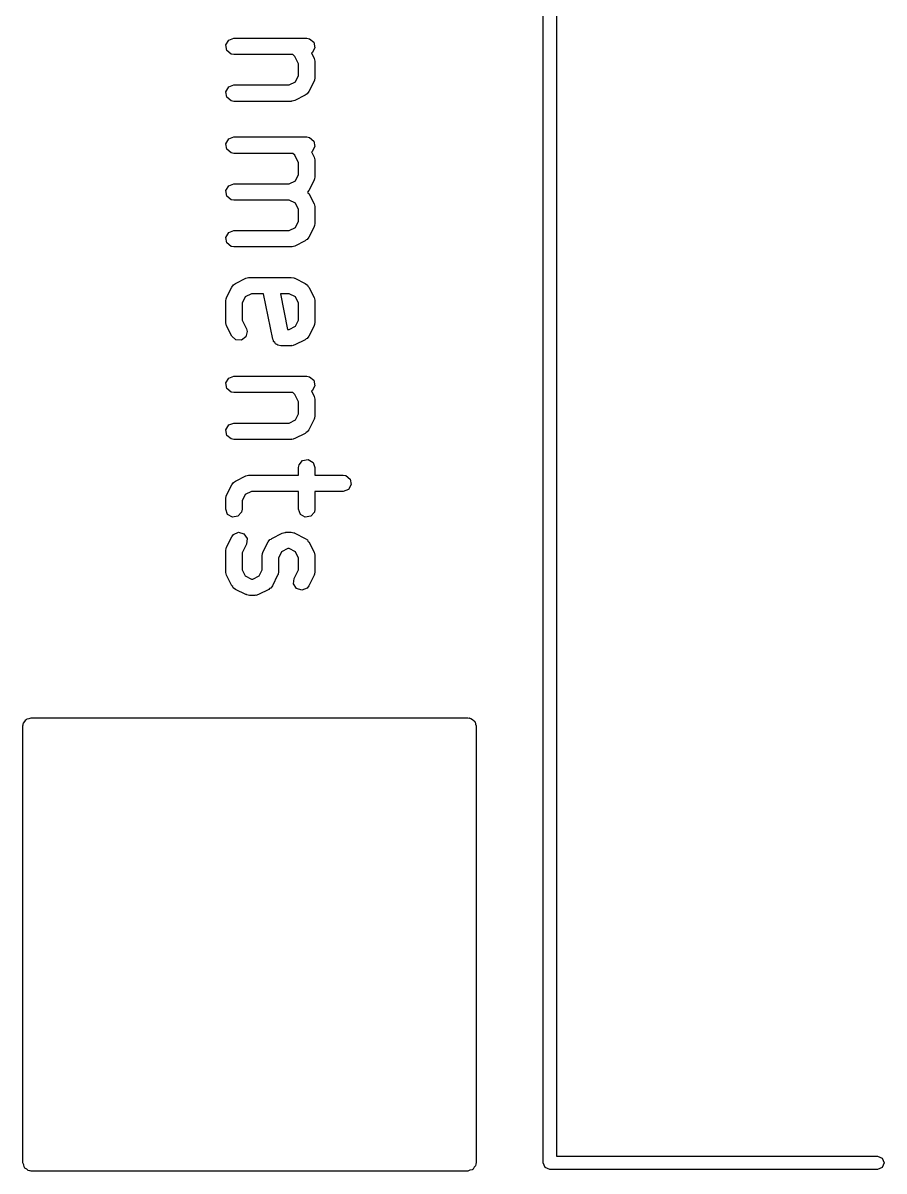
# Model space of a CAD drawing. Extents: x 137.9 to 165.8, y -143 to -48.4.
# Drawn here: x 137.9 to 145.78, y -143.04 to -132.53 of the extents above; entities that cross this region are included whole.
import ezdxf

# ---------------------------------------------------------------- set-up
doc = ezdxf.new("R2010")
doc.units = 0
doc.layers.add('BLACK', color=7, linetype='CONTINUOUS')

msp = doc.modelspace()

# ---------------------------------------------------------------- linework, layer by layer
at = {"layer": 'BLACK', "linetype": 'CONTINUOUS'}
for p, q in [((142.66, -142.968), (142.66, -100.968)), ((142.78, -101.028), (142.78, -142.908)), ((139.753, -132.732), (139.779, -132.688)), ((139.762, -132.783), (139.753, -132.732)), ((139.779, -132.688), (139.827, -132.67)), ((139.827, -132.67), (140.494, -132.67)), ((140.494, -132.67), (140.519, -132.675)), ((140.519, -132.675), (140.558, -132.708)), ((140.567, -132.758), (140.542, -132.803)), ((140.558, -132.708), (140.567, -132.758)), ((139.801, -132.816), (139.762, -132.783)), ((139.827, -132.82), (139.801, -132.816)), ((140.367, -132.82), (139.827, -132.82)), ((140.384, -132.837), (140.367, -132.82)), ((140.419, -132.906), (140.384, -132.837)), ((140.542, -132.803), (140.536, -132.805)), ((140.536, -132.805), (140.561, -132.855)), ((140.561, -132.855), (140.568, -132.88)), ((140.419, -133.013), (140.419, -132.906)), ((140.568, -132.88), (140.567, -132.884)), ((140.567, -132.884), (140.569, -132.888)), ((140.569, -132.888), (140.569, -133.031)), ((140.333, -133.099), (140.39, -133.07)), ((140.39, -133.07), (140.419, -133.013)), ((140.561, -133.065), (140.513, -133.16)), ((140.564, -133.057), (140.561, -133.06)), ((140.561, -133.06), (140.561, -133.065)), ((140.569, -133.031), (140.564, -133.057)), ((139.753, -133.161), (139.779, -133.116)), ((139.762, -133.211), (139.753, -133.161)), ((139.779, -133.116), (139.827, -133.099)), ((139.827, -133.099), (140.333, -133.099)), ((140.487, -133.185), (140.479, -133.193)), ((140.497, -133.181), (140.487, -133.185)), ((140.513, -133.16), (140.497, -133.181)), ((139.801, -133.244), (139.762, -133.211)), ((139.827, -133.249), (139.801, -133.244)), ((140.351, -133.249), (139.827, -133.249)), ((140.355, -133.247), (140.351, -133.249)), ((140.359, -133.248), (140.355, -133.247)), ((140.384, -133.241), (140.359, -133.248)), ((140.479, -133.193), (140.384, -133.241)), ((139.753, -133.637), (139.779, -133.593)), ((139.779, -133.593), (139.827, -133.575)), ((139.827, -133.575), (140.494, -133.575)), ((140.494, -133.575), (140.519, -133.58)), ((140.519, -133.58), (140.558, -133.613)), ((139.762, -133.688), (139.753, -133.637)), ((139.801, -133.721), (139.762, -133.688)), ((140.542, -133.707), (140.536, -133.71)), ((140.536, -133.71), (140.561, -133.759)), ((140.567, -133.663), (140.542, -133.707)), ((140.558, -133.613), (140.567, -133.663)), ((139.827, -133.725), (139.801, -133.721)), ((140.367, -133.725), (139.827, -133.725)), ((140.384, -133.742), (140.367, -133.725)), ((140.419, -133.811), (140.384, -133.742)), ((140.419, -133.918), (140.419, -133.811)), ((140.561, -133.759), (140.568, -133.784)), ((140.568, -133.784), (140.567, -133.789)), ((140.567, -133.789), (140.569, -133.793)), ((140.569, -133.793), (140.569, -133.936)), ((140.39, -133.975), (140.419, -133.918)), ((139.753, -134.066), (139.779, -134.021)), ((139.779, -134.021), (139.827, -134.004)), ((139.827, -134.004), (140.333, -134.004)), ((140.333, -134.004), (140.39, -133.975)), ((140.561, -133.969), (140.513, -134.065)), ((140.564, -133.961), (140.561, -133.965)), ((140.561, -133.965), (140.561, -133.969)), ((140.569, -133.936), (140.564, -133.961)), ((139.762, -134.116), (139.753, -134.066)), ((139.801, -134.149), (139.762, -134.116)), ((140.513, -134.065), (140.502, -134.079)), ((140.502, -134.079), (140.505, -134.085)), ((140.505, -134.085), (140.513, -134.093)), ((140.513, -134.093), (140.561, -134.188)), ((139.827, -134.154), (139.801, -134.149)), ((140.333, -134.154), (139.827, -134.154)), ((140.39, -134.182), (140.333, -134.154)), ((140.419, -134.239), (140.39, -134.182)), ((140.561, -134.188), (140.568, -134.213)), ((140.568, -134.213), (140.567, -134.217)), ((140.567, -134.217), (140.569, -134.221)), ((140.569, -134.221), (140.569, -134.364)), ((140.419, -134.347), (140.419, -134.239)), ((139.779, -134.45), (139.827, -134.432)), ((139.827, -134.432), (140.333, -134.432)), ((140.333, -134.432), (140.39, -134.404)), ((140.39, -134.404), (140.419, -134.347)), ((140.561, -134.398), (140.513, -134.493)), ((140.564, -134.39), (140.561, -134.393)), ((140.561, -134.393), (140.561, -134.398)), ((140.569, -134.364), (140.564, -134.39)), ((139.753, -134.494), (139.779, -134.45)), ((139.762, -134.545), (139.753, -134.494)), ((139.801, -134.578), (139.762, -134.545)), ((140.479, -134.527), (140.384, -134.574)), ((140.487, -134.518), (140.479, -134.527)), ((140.497, -134.514), (140.487, -134.518)), ((140.513, -134.493), (140.497, -134.514)), ((139.827, -134.582), (139.801, -134.578)), ((140.351, -134.582), (139.827, -134.582)), ((140.355, -134.581), (140.351, -134.582)), ((140.359, -134.582), (140.355, -134.581)), ((140.384, -134.574), (140.359, -134.582)), ((139.936, -134.869), (139.961, -134.861)), ((139.961, -134.861), (139.965, -134.862)), ((139.965, -134.862), (139.97, -134.861)), ((139.97, -134.861), (140.351, -134.861)), ((140.351, -134.861), (140.376, -134.865)), ((140.376, -134.865), (140.38, -134.868)), ((140.38, -134.868), (140.384, -134.869)), ((139.76, -135.045), (139.807, -134.95)), ((139.807, -134.95), (139.823, -134.929)), ((139.823, -134.929), (139.833, -134.924)), ((139.833, -134.924), (139.841, -134.916)), ((139.841, -134.916), (139.936, -134.869)), ((140.384, -134.869), (140.479, -134.916)), ((140.479, -134.916), (140.5, -134.932)), ((140.5, -134.932), (140.505, -134.942)), ((140.505, -134.942), (140.513, -134.95)), ((140.513, -134.95), (140.561, -135.045)), ((139.752, -135.079), (139.756, -135.053)), ((139.752, -135.269), (139.752, -135.079)), ((139.756, -135.053), (139.759, -135.05)), ((139.759, -135.05), (139.76, -135.045)), ((139.93, -135.039), (139.902, -135.096)), ((139.987, -135.011), (139.93, -135.039)), ((140.099, -135.011), (139.987, -135.011)), ((140.182, -135.427), (140.099, -135.011)), ((140.333, -135.011), (140.252, -135.011)), ((140.252, -135.011), (140.317, -135.337)), ((140.39, -135.039), (140.333, -135.011)), ((140.419, -135.096), (140.39, -135.039)), ((140.561, -135.045), (140.568, -135.07)), ((140.568, -135.07), (140.567, -135.074)), ((140.567, -135.074), (140.569, -135.079)), ((140.569, -135.079), (140.569, -135.269)), ((139.902, -135.096), (139.902, -135.251)), ((140.419, -135.251), (140.419, -135.096)), ((139.753, -135.273), (139.752, -135.269)), ((139.752, -135.278), (139.753, -135.273)), ((139.76, -135.303), (139.752, -135.278)), ((139.902, -135.251), (139.942, -135.331)), ((140.39, -135.308), (140.419, -135.251)), ((140.569, -135.269), (140.564, -135.295)), ((139.807, -135.398), (139.76, -135.303)), ((139.949, -135.356), (139.937, -135.406)), ((139.942, -135.331), (139.949, -135.356)), ((140.317, -135.337), (140.333, -135.337)), ((140.333, -135.337), (140.39, -135.308)), ((140.561, -135.303), (140.513, -135.398)), ((140.564, -135.295), (140.561, -135.298)), ((140.561, -135.298), (140.561, -135.303)), ((139.845, -135.433), (139.807, -135.398)), ((139.896, -135.436), (139.845, -135.433)), ((139.937, -135.406), (139.896, -135.436)), ((140.188, -135.437), (140.182, -135.427)), ((140.19, -135.449), (140.188, -135.437)), ((140.201, -135.458), (140.19, -135.449)), ((140.209, -135.47), (140.201, -135.458)), ((140.22, -135.474), (140.209, -135.47)), ((140.23, -135.482), (140.22, -135.474)), ((140.255, -135.487), (140.23, -135.482)), ((140.351, -135.487), (140.255, -135.487)), ((140.355, -135.485), (140.351, -135.487)), ((140.359, -135.486), (140.355, -135.485)), ((140.384, -135.479), (140.359, -135.486)), ((140.479, -135.431), (140.384, -135.479)), ((140.487, -135.423), (140.479, -135.431)), ((140.497, -135.419), (140.487, -135.423)), ((140.513, -135.398), (140.497, -135.419)), ((139.753, -135.827), (139.779, -135.783)), ((139.779, -135.783), (139.827, -135.766)), ((139.827, -135.766), (140.494, -135.766)), ((140.494, -135.766), (140.519, -135.77)), ((140.519, -135.77), (140.558, -135.803)), ((140.558, -135.803), (140.567, -135.854)), ((139.762, -135.878), (139.753, -135.827)), ((139.801, -135.911), (139.762, -135.878)), ((139.827, -135.916), (139.801, -135.911)), ((140.367, -135.916), (139.827, -135.916)), ((140.384, -135.933), (140.367, -135.916)), ((140.542, -135.898), (140.536, -135.9)), ((140.536, -135.9), (140.561, -135.95)), ((140.567, -135.854), (140.542, -135.898)), ((140.419, -136.001), (140.384, -135.933)), ((140.419, -136.109), (140.419, -136.001)), ((140.561, -135.95), (140.568, -135.975)), ((140.568, -135.975), (140.567, -135.979)), ((140.567, -135.979), (140.569, -135.983)), ((140.569, -135.983), (140.569, -136.126)), ((140.39, -136.166), (140.419, -136.109)), ((140.569, -136.126), (140.564, -136.152)), ((139.753, -136.256), (139.779, -136.212)), ((139.779, -136.212), (139.827, -136.194)), ((139.827, -136.194), (140.333, -136.194)), ((140.333, -136.194), (140.39, -136.166)), ((140.561, -136.16), (140.513, -136.255)), ((140.564, -136.152), (140.561, -136.155)), ((140.561, -136.155), (140.561, -136.16)), ((139.762, -136.307), (139.753, -136.256)), ((139.801, -136.34), (139.762, -136.307)), ((139.827, -136.344), (139.801, -136.34)), ((140.384, -136.336), (140.359, -136.344)), ((140.479, -136.289), (140.384, -136.336)), ((140.487, -136.28), (140.479, -136.289)), ((140.497, -136.276), (140.487, -136.28)), ((140.513, -136.255), (140.497, -136.276)), ((140.351, -136.344), (139.827, -136.344)), ((140.355, -136.343), (140.351, -136.344)), ((140.359, -136.344), (140.355, -136.343)), ((140.423, -136.577), (140.456, -136.537)), ((140.456, -136.537), (140.507, -136.529)), ((140.507, -136.529), (140.551, -136.554)), ((140.419, -136.602), (140.423, -136.577)), ((140.419, -136.67), (140.419, -136.602)), ((140.551, -136.554), (140.569, -136.602)), ((140.569, -136.602), (140.569, -136.67)), ((139.76, -136.855), (139.807, -136.759)), ((139.807, -136.759), (139.823, -136.738)), ((139.823, -136.738), (139.833, -136.734)), ((139.833, -136.734), (139.841, -136.726)), ((139.841, -136.726), (139.936, -136.678)), ((139.936, -136.678), (139.961, -136.671)), ((139.961, -136.671), (139.965, -136.672)), ((139.965, -136.672), (139.97, -136.67)), ((139.97, -136.67), (140.419, -136.67)), ((140.569, -136.67), (140.827, -136.67)), ((140.827, -136.67), (140.852, -136.675)), ((140.852, -136.675), (140.892, -136.708)), ((140.901, -136.758), (140.875, -136.803)), ((140.892, -136.708), (140.901, -136.758)), ((139.752, -136.888), (139.756, -136.862)), ((139.756, -136.862), (139.759, -136.859)), ((139.759, -136.859), (139.76, -136.855)), ((139.93, -136.849), (139.902, -136.906)), ((139.987, -136.82), (139.93, -136.849)), ((140.419, -136.82), (139.987, -136.82)), ((140.419, -136.983), (140.419, -136.82)), ((140.827, -136.82), (140.569, -136.82)), ((140.569, -136.82), (140.569, -136.983)), ((140.875, -136.803), (140.827, -136.82)), ((139.752, -136.983), (139.752, -136.888)), ((139.902, -136.906), (139.902, -136.983)), ((139.769, -137.032), (139.752, -136.983)), ((139.814, -137.057), (139.769, -137.032)), ((139.864, -137.048), (139.814, -137.057)), ((139.897, -137.009), (139.864, -137.048)), ((139.902, -136.983), (139.897, -137.009)), ((140.436, -137.032), (140.419, -136.983)), ((140.48, -137.057), (140.436, -137.032)), ((140.531, -137.048), (140.48, -137.057)), ((140.564, -137.009), (140.531, -137.048)), ((140.569, -136.983), (140.564, -137.009)), ((139.76, -137.331), (139.807, -137.236)), ((139.807, -137.236), (139.823, -137.215)), ((139.823, -137.215), (139.87, -137.194)), ((139.87, -137.194), (139.919, -137.209)), ((139.919, -137.209), (139.947, -137.252)), ((139.947, -137.252), (139.942, -137.303)), ((140.093, -137.378), (140.141, -137.283)), ((140.141, -137.283), (140.156, -137.262)), ((140.156, -137.262), (140.167, -137.258)), ((140.167, -137.258), (140.174, -137.25)), ((140.174, -137.25), (140.269, -137.202)), ((140.269, -137.202), (140.294, -137.195)), ((140.294, -137.195), (140.299, -137.196)), ((140.299, -137.196), (140.303, -137.194)), ((140.303, -137.194), (140.351, -137.194)), ((140.351, -137.194), (140.376, -137.199)), ((140.376, -137.199), (140.38, -137.201)), ((140.38, -137.201), (140.384, -137.202)), ((140.384, -137.202), (140.479, -137.25)), ((140.479, -137.25), (140.5, -137.265)), ((140.5, -137.265), (140.505, -137.275)), ((140.505, -137.275), (140.513, -137.283)), ((140.513, -137.283), (140.561, -137.378)), ((139.752, -137.364), (139.756, -137.339)), ((139.752, -137.555), (139.752, -137.364)), ((139.756, -137.339), (139.759, -137.335)), ((139.759, -137.335), (139.76, -137.331)), ((139.942, -137.303), (139.902, -137.382)), ((139.902, -137.382), (139.902, -137.537)), ((140.085, -137.412), (140.09, -137.386)), ((140.09, -137.386), (140.093, -137.383)), ((140.093, -137.383), (140.093, -137.378)), ((140.264, -137.373), (140.235, -137.43)), ((140.321, -137.344), (140.264, -137.373)), ((140.333, -137.344), (140.321, -137.344)), ((140.39, -137.373), (140.333, -137.344)), ((140.419, -137.43), (140.39, -137.373)), ((140.561, -137.378), (140.568, -137.403)), ((140.085, -137.537), (140.085, -137.412)), ((140.235, -137.43), (140.235, -137.555)), ((140.419, -137.537), (140.419, -137.43)), ((140.568, -137.403), (140.567, -137.408)), ((140.567, -137.408), (140.569, -137.412)), ((140.569, -137.412), (140.569, -137.555)), ((139.753, -137.559), (139.752, -137.555)), ((139.752, -137.563), (139.753, -137.559)), ((139.76, -137.588), (139.752, -137.563)), ((139.807, -137.684), (139.76, -137.588)), ((139.902, -137.537), (139.93, -137.594)), ((139.93, -137.594), (139.987, -137.623)), ((140, -137.623), (140.057, -137.594)), ((140.057, -137.594), (140.085, -137.537)), ((140.227, -137.588), (140.18, -137.684)), ((140.228, -137.584), (140.227, -137.588)), ((140.231, -137.58), (140.228, -137.584)), ((140.235, -137.555), (140.231, -137.58)), ((140.379, -137.617), (140.419, -137.537)), ((140.561, -137.588), (140.513, -137.684)), ((140.564, -137.58), (140.561, -137.584)), ((140.561, -137.584), (140.561, -137.588)), ((140.569, -137.555), (140.564, -137.58)), ((139.816, -137.691), (139.807, -137.684)), ((139.82, -137.702), (139.816, -137.691)), ((139.841, -137.717), (139.82, -137.702)), ((139.987, -137.623), (140, -137.623)), ((140.164, -137.705), (140.154, -137.709)), ((140.18, -137.684), (140.164, -137.705)), ((140.373, -137.667), (140.379, -137.617)), ((140.401, -137.71), (140.373, -137.667)), ((140.497, -137.705), (140.45, -137.725)), ((140.513, -137.684), (140.497, -137.705)), ((139.936, -137.765), (139.841, -137.717)), ((139.941, -137.765), (139.936, -137.765)), ((139.944, -137.768), (139.941, -137.765)), ((139.97, -137.773), (139.944, -137.768)), ((140.017, -137.773), (139.97, -137.773)), ((140.022, -137.771), (140.017, -137.773)), ((140.026, -137.772), (140.022, -137.771)), ((140.051, -137.765), (140.026, -137.772)), ((140.146, -137.717), (140.051, -137.765)), ((140.154, -137.709), (140.146, -137.717)), ((140.45, -137.725), (140.401, -137.71)), ((137.895, -138.968), (137.897, -138.958)), ((137.895, -142.968), (137.895, -138.968)), ((137.896, -138.955), (137.898, -138.952)), ((137.897, -138.958), (137.896, -138.955)), ((137.898, -138.952), (137.9, -138.942)), ((137.9, -138.942), (137.912, -138.927)), ((137.912, -138.927), (137.922, -138.911)), ((137.922, -138.911), (137.928, -138.908)), ((137.928, -138.908), (137.933, -138.903)), ((137.933, -138.903), (137.952, -138.9)), ((137.952, -138.9), (137.97, -138.893)), ((137.97, -138.893), (141.97, -138.893)), ((141.97, -138.893), (141.98, -138.895)), ((141.98, -138.895), (141.983, -138.894)), ((141.983, -138.894), (141.986, -138.896)), ((141.986, -138.896), (141.996, -138.898)), ((141.996, -138.898), (142.011, -138.91)), ((142.011, -138.91), (142.027, -138.92)), ((142.027, -138.92), (142.03, -138.926)), ((142.03, -138.926), (142.035, -138.931)), ((142.035, -138.931), (142.038, -138.95)), ((142.038, -138.95), (142.045, -138.968)), ((142.045, -138.968), (142.045, -142.968)), ((142.78, -142.908), (145.72, -142.908)), ((145.72, -142.908), (145.762, -142.926)), ((145.762, -142.926), (145.78, -142.968)), ((137.902, -142.986), (137.895, -142.968)), ((137.905, -143.006), (137.902, -142.986)), ((137.91, -143.01), (137.905, -143.006)), ((137.913, -143.016), (137.91, -143.01)), ((137.929, -143.026), (137.913, -143.016)), ((137.944, -143.038), (137.929, -143.026)), ((137.954, -143.04), (137.944, -143.038)), ((137.957, -143.042), (137.954, -143.04)), ((137.96, -143.041), (137.957, -143.042)), ((137.97, -143.043), (137.96, -143.041)), ((141.97, -143.043), (137.97, -143.043)), ((141.988, -143.036), (141.97, -143.043)), ((142.007, -143.033), (141.988, -143.036)), ((142.012, -143.028), (142.007, -143.033)), ((142.018, -143.025), (142.012, -143.028)), ((142.028, -143.009), (142.018, -143.025)), ((142.04, -142.994), (142.028, -143.009)), ((142.042, -142.984), (142.04, -142.994)), ((142.044, -142.981), (142.042, -142.984)), ((142.045, -142.968), (142.043, -142.978)), ((142.043, -142.978), (142.044, -142.981)), ((142.678, -143.01), (142.66, -142.968)), ((142.72, -143.028), (142.678, -143.01)), ((145.72, -143.028), (142.72, -143.028)), ((145.762, -143.01), (145.72, -143.028)), ((145.78, -142.968), (145.762, -143.01))]:
    msp.add_line(p, q, dxfattribs=at)

doc.saveas('drawing.dxf')
